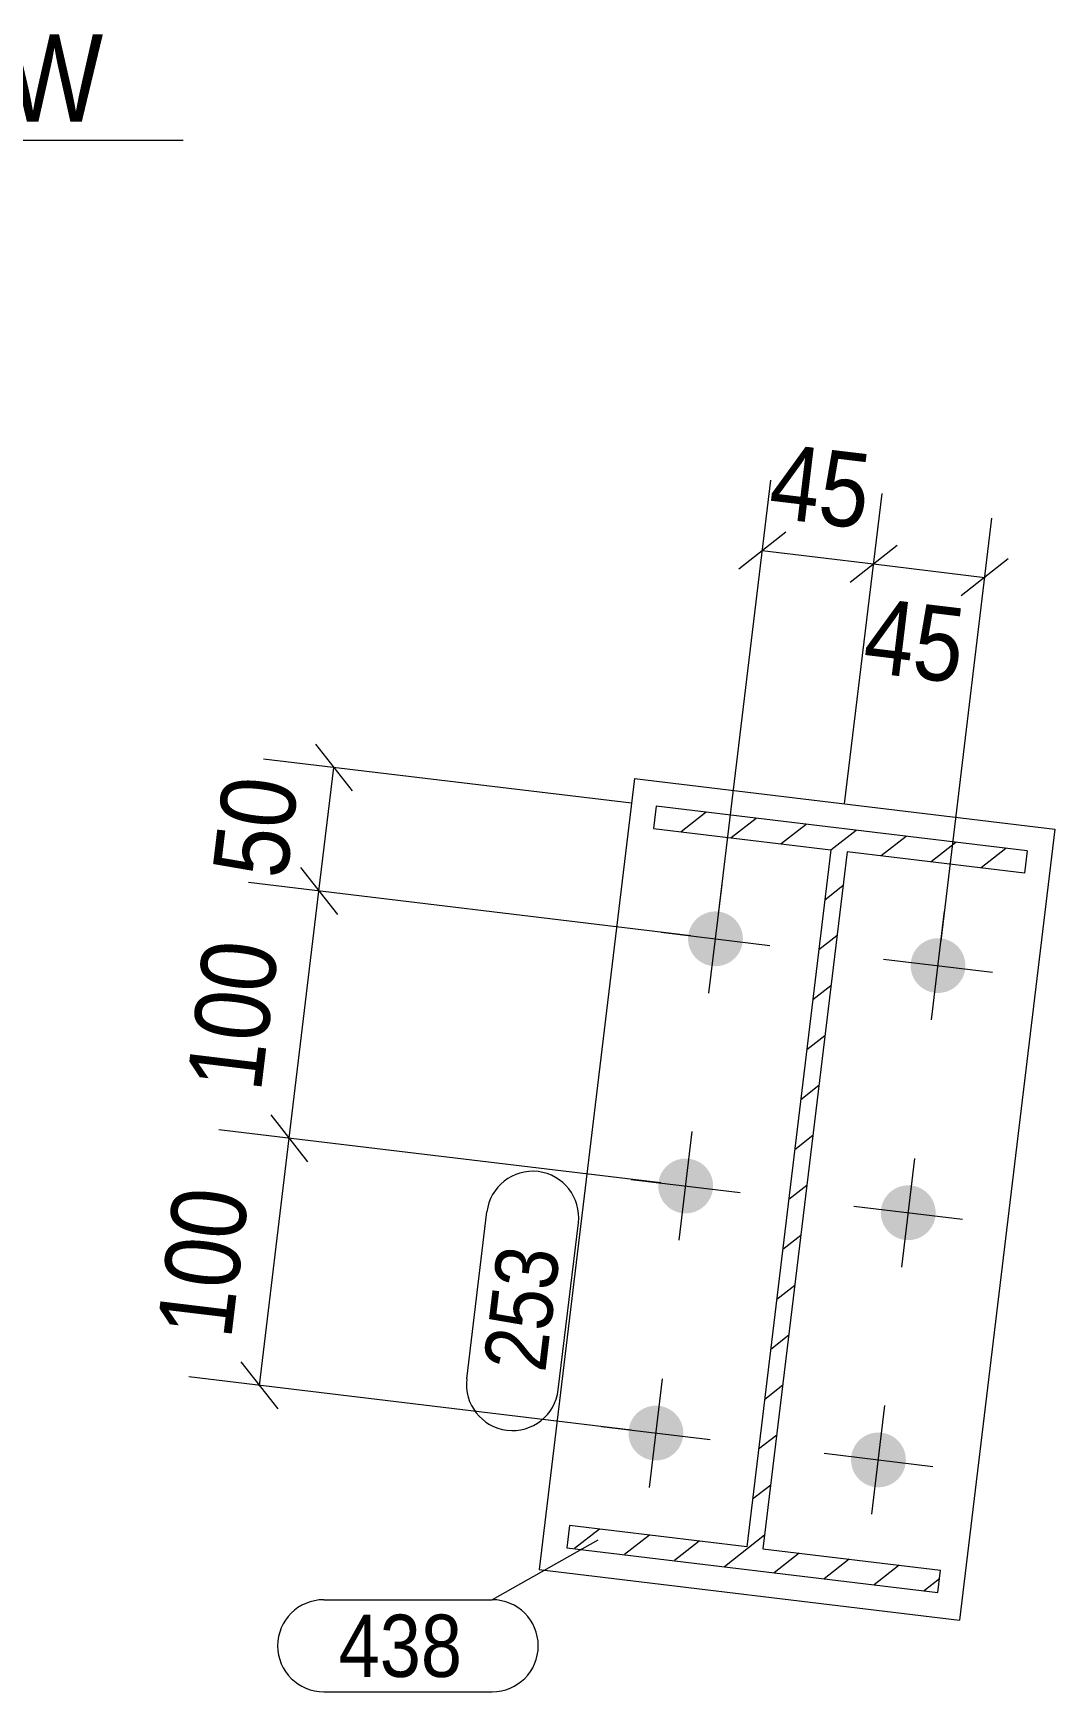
# Model space of a CAD drawing. Header units: millimetres. Extents: x 2 to 579, y 0 to 825.
# Drawn here: x 276.1 to 317.1, y 397 to 463.6 of the extents above; entities that cross this region are included whole.
import ezdxf

# ---------------------------------------------------------------- set-up
doc = ezdxf.new("R2010")
doc.units = ezdxf.units.MM
doc.linetypes.add('XKITLINE00', pattern=[0])
doc.linetypes.add('XKITLINE03', pattern=[6, 3, -1, 1, -1])
for name, color, linetype, lineweight in [('Bolt', 3, 'Continuous', 0), ('Dimensions', 7, 'Continuous', 0), ('OtherObjectType', 7, 'Continuous', 0), ('Part', 2, 'Continuous', 0), ('PartMark', 7, 'Continuous', 0)]:
    doc.layers.add(name, color=color, linetype=linetype, lineweight=lineweight)
doc.styles.add('ARIAL', font='ARIAL.TTF')

# ---------------------------------------------------------------- blocks, each defined once
blk = doc.blocks.new('*A4')
at = {"layer": 'Part', "color": 7, "linetype": 'XKITLINE00', "lineweight": 0}
for p, q in [((303.072, 432.33), (302.071, 431.544)), ((305.079, 432.088), (304.077, 431.302)), ((307.085, 431.846), (306.083, 431.061)), ((309.091, 431.605), (308.081, 430.813)), ((311.097, 431.363), (310.096, 430.577)), ((313.103, 431.121), (312.102, 430.335)), ((315.109, 430.88), (314.108, 430.094)), ((308.563, 429.374), (307.84, 428.806)), ((308.321, 427.368), (307.598, 426.8)), ((308.079, 425.362), (307.356, 424.794)), ((307.838, 423.356), (307.115, 422.788)), ((307.596, 421.35), (306.873, 420.782)), ((307.354, 419.344), (306.631, 418.776)), ((307.113, 417.338), (306.39, 416.77)), ((306.871, 415.332), (306.148, 414.764)), ((306.629, 413.326), (305.906, 412.758)), ((306.388, 411.32), (305.665, 410.752)), ((306.146, 409.314), (305.423, 408.746)), ((305.904, 407.307), (305.181, 406.74)), ((305.663, 405.301), (304.94, 404.734)), ((298.786, 403.536), (297.784, 402.75)), ((300.792, 403.294), (299.79, 402.508)), ((305.421, 403.295), (303.803, 402.025)), ((302.798, 403.052), (301.797, 402.267)), ((306.81, 402.569), (305.809, 401.783)), ((308.816, 402.327), (307.815, 401.542)), ((310.822, 402.086), (309.821, 401.3)), ((312.436, 401.536), (311.827, 401.058))]:
    blk.add_line(p, q, dxfattribs=at)
blk = doc.blocks.new('*A82')
at = {"layer": 'Bolt'}
for points in [[(302.358, 427.407), (302.363, 427.433), (302.367, 427.46), (302.373, 427.486), (302.379, 427.513), (302.386, 427.539), (302.393, 427.565), (302.401, 427.591), (302.41, 427.616), (302.419, 427.641), (302.429, 427.667), (302.44, 427.691), (302.451, 427.716), (302.463, 427.74), (302.475, 427.764), (302.488, 427.788), (302.502, 427.811), (302.516, 427.834), (302.531, 427.857), (302.546, 427.879), (302.561, 427.901), (302.578, 427.923), (302.595, 427.944), (302.612, 427.965), (302.63, 427.985), (302.648, 428.005), (302.667, 428.024), (302.686, 428.043), (302.706, 428.061), (302.726, 428.079), (302.747, 428.097), (302.768, 428.114), (302.789, 428.13), (302.811, 428.146), (302.833, 428.161), (302.856, 428.176), (302.879, 428.19), (302.902, 428.204), (302.926, 428.217), (302.95, 428.23), (302.974, 428.242), (302.998, 428.253), (303.023, 428.264), (303.048, 428.274), (303.073, 428.283), (303.099, 428.292), (303.125, 428.3), (303.15, 428.308), (303.177, 428.315), (303.203, 428.321), (303.229, 428.327), (303.256, 428.332), (303.282, 428.336), (303.309, 428.34), (303.336, 428.343), (303.363, 428.345), (303.39, 428.347), (303.417, 428.348), (303.444, 428.348), (303.471, 428.348), (303.498, 428.347), (303.525, 428.346), (303.552, 428.343), (303.578, 428.341), (303.605, 428.337), (303.632, 428.333), (303.658, 428.328), (303.685, 428.322), (303.711, 428.316), (303.737, 428.309), (303.763, 428.302), (303.789, 428.294), (303.815, 428.285), (303.84, 428.276), (303.865, 428.266), (303.89, 428.255), (303.914, 428.244), (303.939, 428.232), (303.963, 428.22), (303.986, 428.207), (304.01, 428.194), (304.033, 428.179), (304.055, 428.165), (304.078, 428.15), (304.1, 428.134), (304.121, 428.118), (304.142, 428.101), (304.163, 428.083), (304.183, 428.066), (304.203, 428.047), (304.222, 428.029), (304.241, 428.009), (304.26, 427.99), (304.278, 427.969), (304.295, 427.949), (304.312, 427.928), (304.329, 427.906), (304.344, 427.884), (304.36, 427.862), (304.375, 427.84), (304.389, 427.817), (304.402, 427.793), (304.416, 427.77), (304.428, 427.746), (304.44, 427.722), (304.451, 427.697), (304.462, 427.672), (304.472, 427.647), (304.482, 427.622), (304.49, 427.596), (304.499, 427.571), (304.506, 427.545), (304.513, 427.519), (304.519, 427.493), (304.525, 427.466), (304.53, 427.44), (304.534, 427.413), (304.538, 427.386), (304.541, 427.359), (304.544, 427.333), (304.545, 427.306), (304.546, 427.279), (304.547, 427.252), (304.547, 427.225), (304.546, 427.198), (304.544, 427.171), (304.542, 427.144), (304.539, 427.117), (304.535, 427.09), (304.531, 427.063), (304.526, 427.037), (304.521, 427.011), (304.515, 426.984), (304.508, 426.958), (304.5, 426.932), (304.492, 426.906), (304.484, 426.881), (304.474, 426.856), (304.464, 426.83), (304.454, 426.806), (304.443, 426.781), (304.431, 426.757), (304.418, 426.733), (304.405, 426.709), (304.392, 426.686), (304.378, 426.663), (304.363, 426.64), (304.348, 426.618), (304.332, 426.596), (304.316, 426.574), (304.299, 426.553), (304.282, 426.532), (304.264, 426.512), (304.246, 426.492), (304.227, 426.473), (304.208, 426.454), (304.188, 426.436), (304.168, 426.418), (304.147, 426.4), (304.126, 426.383), (304.105, 426.367), (304.083, 426.351), (304.061, 426.336), (304.038, 426.321), (304.015, 426.307), (303.992, 426.293), (303.968, 426.28), (303.944, 426.267), (303.92, 426.255), (303.895, 426.244), (303.871, 426.233), (303.846, 426.223), (303.82, 426.214), (303.795, 426.205), (303.769, 426.197), (303.743, 426.189), (303.717, 426.182), (303.691, 426.176), (303.665, 426.17), (303.638, 426.165), (303.611, 426.161), (303.585, 426.157), (303.558, 426.154), (303.531, 426.152), (303.504, 426.15), (303.477, 426.149), (303.45, 426.148), (303.423, 426.149), (303.396, 426.15), (303.369, 426.151), (303.342, 426.153), (303.315, 426.156), (303.289, 426.16), (303.262, 426.164), (303.235, 426.169), (303.209, 426.175), (303.183, 426.181), (303.156, 426.188), (303.131, 426.195), (303.105, 426.203), (303.079, 426.212), (303.054, 426.221), (303.029, 426.231), (303.004, 426.242), (302.979, 426.253), (302.955, 426.265), (302.931, 426.277), (302.907, 426.29), (302.884, 426.303), (302.861, 426.317), (302.838, 426.332), (302.816, 426.347), (302.794, 426.363), (302.773, 426.379), (302.751, 426.396), (302.731, 426.414), (302.71, 426.431), (302.691, 426.45), (302.671, 426.468), (302.652, 426.488), (302.634, 426.507), (302.616, 426.528), (302.599, 426.548), (302.582, 426.569), (302.565, 426.591), (302.549, 426.613), (302.534, 426.635), (302.519, 426.657), (302.505, 426.68), (302.491, 426.704), (302.478, 426.727), (302.466, 426.751), (302.454, 426.775), (302.442, 426.8), (302.432, 426.825), (302.422, 426.85), (302.412, 426.875), (302.403, 426.9), (302.395, 426.926), (302.388, 426.952), (302.381, 426.978), (302.374, 427.004), (302.369, 427.031), (302.364, 427.057), (302.359, 427.084), (302.356, 427.111), (302.352, 427.138), (302.35, 427.164), (302.348, 427.191), (302.347, 427.218), (302.347, 427.245), (302.347, 427.272), (302.348, 427.299), (302.35, 427.326), (302.352, 427.353), (302.355, 427.38)], [(311.294, 426.33), (311.298, 426.357), (311.303, 426.384), (311.308, 426.41), (311.314, 426.436), (311.321, 426.462), (311.329, 426.488), (311.337, 426.514), (311.346, 426.54), (311.355, 426.565), (311.365, 426.59), (311.375, 426.615), (311.387, 426.64), (311.398, 426.664), (311.411, 426.688), (311.424, 426.712), (311.437, 426.735), (311.451, 426.758), (311.466, 426.781), (311.481, 426.803), (311.497, 426.825), (311.513, 426.846), (311.53, 426.867), (311.547, 426.888), (311.565, 426.908), (311.583, 426.928), (311.602, 426.948), (311.622, 426.967), (311.641, 426.985), (311.661, 427.003), (311.682, 427.02), (311.703, 427.037), (311.724, 427.054), (311.746, 427.07), (311.769, 427.085), (311.791, 427.1), (311.814, 427.114), (311.837, 427.128), (311.861, 427.141), (311.885, 427.153), (311.909, 427.165), (311.934, 427.176), (311.958, 427.187), (311.983, 427.197), (312.009, 427.207), (312.034, 427.216), (312.06, 427.224), (312.086, 427.231), (312.112, 427.238), (312.138, 427.245), (312.165, 427.25), (312.191, 427.255), (312.218, 427.26), (312.245, 427.263), (312.271, 427.266), (312.298, 427.269), (312.325, 427.271), (312.352, 427.272), (312.379, 427.272), (312.406, 427.272), (312.433, 427.271), (312.46, 427.269), (312.487, 427.267), (312.514, 427.264), (312.541, 427.261), (312.567, 427.256), (312.594, 427.252), (312.62, 427.246), (312.647, 427.24), (312.673, 427.233), (312.699, 427.226), (312.724, 427.217), (312.75, 427.209), (312.775, 427.199), (312.8, 427.189), (312.825, 427.179), (312.85, 427.168), (312.874, 427.156), (312.898, 427.144), (312.922, 427.131), (312.945, 427.117), (312.968, 427.103), (312.991, 427.088), (313.013, 427.073), (313.035, 427.057), (313.057, 427.041), (313.078, 427.024), (313.098, 427.007), (313.119, 426.989), (313.138, 426.971), (313.158, 426.952), (313.177, 426.933), (313.195, 426.913), (313.213, 426.893), (313.231, 426.872), (313.248, 426.851), (313.264, 426.83), (313.28, 426.808), (313.295, 426.786), (313.31, 426.763), (313.324, 426.74), (313.338, 426.717), (313.351, 426.693), (313.363, 426.669), (313.375, 426.645), (313.387, 426.621), (313.397, 426.596), (313.407, 426.571), (313.417, 426.546), (313.426, 426.52), (313.434, 426.494), (313.442, 426.468), (313.449, 426.442), (313.455, 426.416), (313.461, 426.39), (313.466, 426.363), (313.47, 426.337), (313.474, 426.31), (313.477, 426.283), (313.479, 426.256), (313.481, 426.229), (313.482, 426.202), (313.482, 426.175), (313.482, 426.148), (313.481, 426.121), (313.479, 426.094), (313.477, 426.067), (313.474, 426.04), (313.471, 426.014), (313.467, 425.987), (313.462, 425.96), (313.456, 425.934), (313.45, 425.908), (313.443, 425.882), (313.436, 425.856), (313.428, 425.83), (313.419, 425.804), (313.41, 425.779), (313.4, 425.754), (313.389, 425.729), (313.378, 425.705), (313.366, 425.68), (313.354, 425.656), (313.341, 425.633), (313.327, 425.609), (313.313, 425.586), (313.299, 425.563), (313.283, 425.541), (313.268, 425.519), (313.251, 425.498), (313.235, 425.477), (313.217, 425.456), (313.199, 425.436), (313.181, 425.416), (313.162, 425.396), (313.143, 425.378), (313.123, 425.359), (313.103, 425.341), (313.082, 425.324), (313.061, 425.307), (313.04, 425.29), (313.018, 425.274), (312.996, 425.259), (312.973, 425.244), (312.95, 425.23), (312.927, 425.216), (312.904, 425.203), (312.88, 425.191), (312.855, 425.179), (312.831, 425.168), (312.806, 425.157), (312.781, 425.147), (312.756, 425.137), (312.73, 425.129), (312.705, 425.12), (312.679, 425.113), (312.653, 425.106), (312.626, 425.099), (312.6, 425.094), (312.573, 425.089), (312.547, 425.084), (312.52, 425.081), (312.493, 425.078), (312.466, 425.075), (312.439, 425.074), (312.412, 425.072), (312.385, 425.072), (312.358, 425.072), (312.331, 425.073), (312.304, 425.075), (312.278, 425.077), (312.251, 425.08), (312.224, 425.083), (312.197, 425.088), (312.171, 425.093), (312.144, 425.098), (312.118, 425.104), (312.092, 425.111), (312.066, 425.119), (312.04, 425.127), (312.015, 425.135), (311.989, 425.145), (311.964, 425.155), (311.939, 425.165), (311.915, 425.176), (311.89, 425.188), (311.866, 425.2), (311.843, 425.213), (311.819, 425.227), (311.796, 425.241), (311.774, 425.256), (311.751, 425.271), (311.729, 425.287), (311.708, 425.303), (311.687, 425.32), (311.666, 425.337), (311.646, 425.355), (311.626, 425.373), (311.607, 425.392), (311.588, 425.411), (311.569, 425.431), (311.551, 425.451), (311.534, 425.472), (311.517, 425.493), (311.501, 425.514), (311.485, 425.536), (311.469, 425.558), (311.455, 425.581), (311.44, 425.604), (311.427, 425.627), (311.414, 425.651), (311.401, 425.675), (311.389, 425.699), (311.378, 425.723), (311.367, 425.748), (311.357, 425.773), (311.348, 425.799), (311.339, 425.824), (311.331, 425.85), (311.323, 425.876), (311.316, 425.902), (311.31, 425.928), (311.304, 425.954), (311.299, 425.981), (311.295, 426.008), (311.291, 426.034), (311.288, 426.061), (311.285, 426.088), (311.284, 426.115), (311.283, 426.142), (311.282, 426.169), (311.283, 426.196), (311.283, 426.223), (311.285, 426.25), (311.287, 426.277), (311.29, 426.304)], [(301.162, 417.479), (301.166, 417.505), (301.171, 417.532), (301.177, 417.558), (301.183, 417.585), (301.19, 417.611), (301.197, 417.637), (301.205, 417.662), (301.214, 417.688), (301.223, 417.713), (301.233, 417.738), (301.244, 417.763), (301.255, 417.788), (301.267, 417.812), (301.279, 417.836), (301.292, 417.86), (301.306, 417.883), (301.32, 417.906), (301.334, 417.929), (301.35, 417.951), (301.365, 417.973), (301.382, 417.995), (301.399, 418.016), (301.416, 418.036), (301.434, 418.057), (301.452, 418.077), (301.471, 418.096), (301.49, 418.115), (301.51, 418.133), (301.53, 418.151), (301.551, 418.169), (301.572, 418.186), (301.593, 418.202), (301.615, 418.218), (301.637, 418.233), (301.66, 418.248), (301.683, 418.262), (301.706, 418.276), (301.73, 418.289), (301.753, 418.301), (301.778, 418.313), (301.802, 418.325), (301.827, 418.335), (301.852, 418.345), (301.877, 418.355), (301.903, 418.364), (301.929, 418.372), (301.954, 418.38), (301.981, 418.387), (302.007, 418.393), (302.033, 418.399), (302.06, 418.404), (302.086, 418.408), (302.113, 418.412), (302.14, 418.415), (302.167, 418.417), (302.194, 418.419), (302.221, 418.42), (302.248, 418.42), (302.275, 418.42), (302.302, 418.419), (302.329, 418.418), (302.356, 418.415), (302.382, 418.412), (302.409, 418.409), (302.436, 418.405), (302.462, 418.4), (302.489, 418.394), (302.515, 418.388), (302.541, 418.381), (302.567, 418.374), (302.593, 418.366), (302.618, 418.357), (302.644, 418.348), (302.669, 418.338), (302.694, 418.327), (302.718, 418.316), (302.743, 418.304), (302.767, 418.292), (302.79, 418.279), (302.814, 418.265), (302.837, 418.251), (302.859, 418.237), (302.882, 418.221), (302.904, 418.206), (302.925, 418.189), (302.946, 418.173), (302.967, 418.155), (302.987, 418.137), (303.007, 418.119), (303.026, 418.1), (303.045, 418.081), (303.064, 418.061), (303.082, 418.041), (303.099, 418.021), (303.116, 417.999), (303.132, 417.978), (303.148, 417.956), (303.164, 417.934), (303.178, 417.911), (303.193, 417.888), (303.206, 417.865), (303.219, 417.842), (303.232, 417.818), (303.244, 417.793), (303.255, 417.769), (303.266, 417.744), (303.276, 417.719), (303.285, 417.694), (303.294, 417.668), (303.303, 417.643), (303.31, 417.617), (303.317, 417.591), (303.323, 417.564), (303.329, 417.538), (303.334, 417.511), (303.338, 417.485), (303.342, 417.458), (303.345, 417.431), (303.348, 417.404), (303.349, 417.377), (303.35, 417.35), (303.351, 417.323), (303.351, 417.296), (303.35, 417.269), (303.348, 417.242), (303.346, 417.216), (303.343, 417.189), (303.339, 417.162), (303.335, 417.135), (303.33, 417.109), (303.325, 417.082), (303.319, 417.056), (303.312, 417.03), (303.304, 417.004), (303.296, 416.978), (303.288, 416.953), (303.278, 416.927), (303.268, 416.902), (303.258, 416.877), (303.247, 416.853), (303.235, 416.828), (303.222, 416.804), (303.209, 416.781), (303.196, 416.757), (303.182, 416.734), (303.167, 416.712), (303.152, 416.689), (303.136, 416.668), (303.12, 416.646), (303.103, 416.625), (303.086, 416.604), (303.068, 416.584), (303.05, 416.564), (303.031, 416.545), (303.012, 416.526), (302.992, 416.507), (302.972, 416.489), (302.951, 416.472), (302.93, 416.455), (302.909, 416.439), (302.887, 416.423), (302.865, 416.407), (302.842, 416.393), (302.819, 416.378), (302.796, 416.365), (302.772, 416.352), (302.748, 416.339), (302.724, 416.327), (302.699, 416.316), (302.675, 416.305), (302.65, 416.295), (302.624, 416.286), (302.599, 416.277), (302.573, 416.269), (302.547, 416.261), (302.521, 416.254), (302.495, 416.248), (302.468, 416.242), (302.442, 416.237), (302.415, 416.233), (302.389, 416.229), (302.362, 416.226), (302.335, 416.223), (302.308, 416.222), (302.281, 416.221), (302.254, 416.22), (302.227, 416.221), (302.2, 416.221), (302.173, 416.223), (302.146, 416.225), (302.119, 416.228), (302.092, 416.232), (302.066, 416.236), (302.039, 416.241), (302.013, 416.246), (301.987, 416.252), (301.96, 416.259), (301.934, 416.267), (301.909, 416.275), (301.883, 416.284), (301.858, 416.293), (301.833, 416.303), (301.808, 416.313), (301.783, 416.325), (301.759, 416.336), (301.735, 416.349), (301.711, 416.362), (301.688, 416.375), (301.665, 416.389), (301.642, 416.404), (301.62, 416.419), (301.598, 416.435), (301.576, 416.451), (301.555, 416.468), (301.535, 416.485), (301.514, 416.503), (301.495, 416.521), (301.475, 416.54), (301.456, 416.56), (301.438, 416.579), (301.42, 416.599), (301.402, 416.62), (301.386, 416.641), (301.369, 416.663), (301.353, 416.684), (301.338, 416.707), (301.323, 416.729), (301.309, 416.752), (301.295, 416.775), (301.282, 416.799), (301.27, 416.823), (301.258, 416.847), (301.246, 416.872), (301.236, 416.896), (301.226, 416.921), (301.216, 416.947), (301.207, 416.972), (301.199, 416.998), (301.191, 417.024), (301.185, 417.05), (301.178, 417.076), (301.173, 417.103), (301.168, 417.129), (301.163, 417.156), (301.159, 417.183), (301.156, 417.209), (301.154, 417.236), (301.152, 417.263), (301.151, 417.29), (301.151, 417.317), (301.151, 417.344), (301.152, 417.371), (301.154, 417.398), (301.156, 417.425), (301.159, 417.452)], [(310.098, 416.402), (310.102, 416.429), (310.107, 416.455), (310.112, 416.482), (310.118, 416.508), (310.125, 416.534), (310.133, 416.56), (310.141, 416.586), (310.149, 416.611), (310.159, 416.637), (310.169, 416.662), (310.179, 416.687), (310.19, 416.711), (310.202, 416.736), (310.215, 416.76), (310.228, 416.783), (310.241, 416.807), (310.255, 416.83), (310.27, 416.852), (310.285, 416.875), (310.301, 416.897), (310.317, 416.918), (310.334, 416.939), (310.351, 416.96), (310.369, 416.98), (310.387, 417), (310.406, 417.019), (310.425, 417.038), (310.445, 417.057), (310.465, 417.075), (310.486, 417.092), (310.507, 417.109), (310.528, 417.125), (310.55, 417.141), (310.572, 417.157), (310.595, 417.171), (310.618, 417.186), (310.641, 417.199), (310.665, 417.212), (310.689, 417.225), (310.713, 417.237), (310.738, 417.248), (310.762, 417.259), (310.787, 417.269), (310.813, 417.278), (310.838, 417.287), (310.864, 417.296), (310.89, 417.303), (310.916, 417.31), (310.942, 417.316), (310.969, 417.322), (310.995, 417.327), (311.022, 417.331), (311.048, 417.335), (311.075, 417.338), (311.102, 417.341), (311.129, 417.342), (311.156, 417.343), (311.183, 417.344), (311.21, 417.344), (311.237, 417.343), (311.264, 417.341), (311.291, 417.339), (311.318, 417.336), (311.345, 417.332), (311.371, 417.328), (311.398, 417.323), (311.424, 417.318), (311.45, 417.312), (311.477, 417.305), (311.503, 417.297), (311.528, 417.289), (311.554, 417.281), (311.579, 417.271), (311.604, 417.261), (311.629, 417.251), (311.654, 417.24), (311.678, 417.228), (311.702, 417.215), (311.726, 417.202), (311.749, 417.189), (311.772, 417.175), (311.795, 417.16), (311.817, 417.145), (311.839, 417.129), (311.86, 417.113), (311.882, 417.096), (311.902, 417.079), (311.923, 417.061), (311.942, 417.043), (311.962, 417.024), (311.981, 417.005), (311.999, 416.985), (312.017, 416.965), (312.035, 416.944), (312.051, 416.923), (312.068, 416.902), (312.084, 416.88), (312.099, 416.858), (312.114, 416.835), (312.128, 416.812), (312.142, 416.789), (312.155, 416.765), (312.167, 416.741), (312.179, 416.717), (312.191, 416.692), (312.201, 416.668), (312.211, 416.643), (312.221, 416.617), (312.23, 416.592), (312.238, 416.566), (312.246, 416.54), (312.252, 416.514), (312.259, 416.488), (312.264, 416.461), (312.269, 416.435), (312.274, 416.408), (312.278, 416.382), (312.281, 416.355), (312.283, 416.328), (312.285, 416.301), (312.286, 416.274), (312.286, 416.247), (312.286, 416.22), (312.285, 416.193), (312.283, 416.166), (312.281, 416.139), (312.278, 416.112), (312.275, 416.085), (312.271, 416.059), (312.266, 416.032), (312.26, 416.006), (312.254, 415.98), (312.247, 415.953), (312.24, 415.927), (312.232, 415.902), (312.223, 415.876), (312.214, 415.851), (312.204, 415.826), (312.193, 415.801), (312.182, 415.776), (312.17, 415.752), (312.158, 415.728), (312.145, 415.704), (312.131, 415.681), (312.117, 415.658), (312.103, 415.635), (312.087, 415.613), (312.072, 415.591), (312.055, 415.57), (312.038, 415.548), (312.021, 415.528), (312.003, 415.507), (311.985, 415.488), (311.966, 415.468), (311.947, 415.449), (311.927, 415.431), (311.907, 415.413), (311.886, 415.395), (311.865, 415.379), (311.844, 415.362), (311.822, 415.346), (311.8, 415.331), (311.777, 415.316), (311.754, 415.302), (311.731, 415.288), (311.707, 415.275), (311.684, 415.263), (311.659, 415.251), (311.635, 415.239), (311.61, 415.229), (311.585, 415.219), (311.56, 415.209), (311.534, 415.2), (311.508, 415.192), (311.483, 415.185), (311.456, 415.178), (311.43, 415.171), (311.404, 415.166), (311.377, 415.161), (311.351, 415.156), (311.324, 415.152), (311.297, 415.149), (311.27, 415.147), (311.243, 415.145), (311.216, 415.144), (311.189, 415.144), (311.162, 415.144), (311.135, 415.145), (311.108, 415.147), (311.081, 415.149), (311.055, 415.152), (311.028, 415.155), (311.001, 415.159), (310.975, 415.164), (310.948, 415.17), (310.922, 415.176), (310.896, 415.183), (310.87, 415.19), (310.844, 415.198), (310.819, 415.207), (310.793, 415.216), (310.768, 415.226), (310.743, 415.237), (310.719, 415.248), (310.694, 415.26), (310.67, 415.272), (310.647, 415.285), (310.623, 415.299), (310.6, 415.313), (310.578, 415.327), (310.555, 415.343), (310.533, 415.358), (310.512, 415.375), (310.491, 415.392), (310.47, 415.409), (310.45, 415.427), (310.43, 415.445), (310.411, 415.464), (310.392, 415.483), (310.373, 415.503), (310.355, 415.523), (310.338, 415.544), (310.321, 415.565), (310.305, 415.586), (310.289, 415.608), (310.273, 415.63), (310.259, 415.653), (310.244, 415.676), (310.231, 415.699), (310.218, 415.723), (310.205, 415.746), (310.193, 415.771), (310.182, 415.795), (310.171, 415.82), (310.161, 415.845), (310.152, 415.87), (310.143, 415.896), (310.134, 415.922), (310.127, 415.947), (310.12, 415.974), (310.114, 416), (310.108, 416.026), (310.103, 416.053), (310.099, 416.079), (310.095, 416.106), (310.092, 416.133), (310.089, 416.16), (310.088, 416.187), (310.087, 416.214), (310.086, 416.241), (310.086, 416.268), (310.087, 416.295), (310.089, 416.322), (310.091, 416.349), (310.094, 416.375)], [(299.966, 407.55), (299.97, 407.577), (299.975, 407.604), (299.981, 407.63), (299.987, 407.656), (299.994, 407.682), (300.001, 407.708), (300.009, 407.734), (300.018, 407.76), (300.027, 407.785), (300.037, 407.81), (300.048, 407.835), (300.059, 407.86), (300.071, 407.884), (300.083, 407.908), (300.096, 407.932), (300.11, 407.955), (300.124, 407.978), (300.138, 408.001), (300.154, 408.023), (300.169, 408.045), (300.186, 408.066), (300.202, 408.087), (300.22, 408.108), (300.238, 408.128), (300.256, 408.148), (300.275, 408.168), (300.294, 408.187), (300.314, 408.205), (300.334, 408.223), (300.355, 408.24), (300.376, 408.257), (300.397, 408.274), (300.419, 408.29), (300.441, 408.305), (300.464, 408.32), (300.487, 408.334), (300.51, 408.348), (300.533, 408.361), (300.557, 408.373), (300.582, 408.385), (300.606, 408.396), (300.631, 408.407), (300.656, 408.417), (300.681, 408.427), (300.707, 408.436), (300.732, 408.444), (300.758, 408.451), (300.784, 408.458), (300.811, 408.465), (300.837, 408.47), (300.864, 408.475), (300.89, 408.48), (300.917, 408.483), (300.944, 408.486), (300.971, 408.489), (300.998, 408.491), (301.025, 408.492), (301.052, 408.492), (301.079, 408.492), (301.106, 408.491), (301.133, 408.489), (301.159, 408.487), (301.186, 408.484), (301.213, 408.481), (301.24, 408.476), (301.266, 408.472), (301.293, 408.466), (301.319, 408.46), (301.345, 408.453), (301.371, 408.446), (301.397, 408.438), (301.422, 408.429), (301.448, 408.419), (301.473, 408.41), (301.498, 408.399), (301.522, 408.388), (301.547, 408.376), (301.571, 408.364), (301.594, 408.351), (301.618, 408.337), (301.641, 408.323), (301.663, 408.308), (301.686, 408.293), (301.708, 408.277), (301.729, 408.261), (301.75, 408.244), (301.771, 408.227), (301.791, 408.209), (301.811, 408.191), (301.83, 408.172), (301.849, 408.153), (301.868, 408.133), (301.886, 408.113), (301.903, 408.092), (301.92, 408.071), (301.936, 408.05), (301.952, 408.028), (301.968, 408.006), (301.982, 407.983), (301.997, 407.96), (302.01, 407.937), (302.023, 407.913), (302.036, 407.889), (302.048, 407.865), (302.059, 407.841), (302.07, 407.816), (302.08, 407.791), (302.089, 407.766), (302.098, 407.74), (302.106, 407.714), (302.114, 407.688), (302.121, 407.662), (302.127, 407.636), (302.133, 407.61), (302.138, 407.583), (302.142, 407.557), (302.146, 407.53), (302.149, 407.503), (302.152, 407.476), (302.153, 407.449), (302.154, 407.422), (302.155, 407.395), (302.154, 407.368), (302.154, 407.341), (302.152, 407.314), (302.15, 407.287), (302.147, 407.26), (302.143, 407.234), (302.139, 407.207), (302.134, 407.181), (302.129, 407.154), (302.123, 407.128), (302.116, 407.102), (302.108, 407.076), (302.1, 407.05), (302.091, 407.024), (302.082, 406.999), (302.072, 406.974), (302.062, 406.949), (302.05, 406.925), (302.039, 406.9), (302.026, 406.876), (302.013, 406.853), (302, 406.829), (301.986, 406.806), (301.971, 406.784), (301.956, 406.761), (301.94, 406.739), (301.924, 406.718), (301.907, 406.697), (301.89, 406.676), (301.872, 406.656), (301.854, 406.636), (301.835, 406.616), (301.815, 406.598), (301.796, 406.579), (301.776, 406.561), (301.755, 406.544), (301.734, 406.527), (301.713, 406.51), (301.691, 406.495), (301.668, 406.479), (301.646, 406.464), (301.623, 406.45), (301.6, 406.436), (301.576, 406.423), (301.552, 406.411), (301.528, 406.399), (301.503, 406.388), (301.479, 406.377), (301.454, 406.367), (301.428, 406.357), (301.403, 406.349), (301.377, 406.34), (301.351, 406.333), (301.325, 406.326), (301.299, 406.319), (301.272, 406.314), (301.246, 406.309), (301.219, 406.304), (301.192, 406.301), (301.166, 406.298), (301.139, 406.295), (301.112, 406.294), (301.085, 406.292), (301.058, 406.292), (301.031, 406.292), (301.004, 406.293), (300.977, 406.295), (300.95, 406.297), (300.923, 406.3), (300.896, 406.304), (300.87, 406.308), (300.843, 406.313), (300.817, 406.318), (300.79, 406.324), (300.764, 406.331), (300.738, 406.339), (300.713, 406.347), (300.687, 406.355), (300.662, 406.365), (300.637, 406.375), (300.612, 406.385), (300.587, 406.396), (300.563, 406.408), (300.539, 406.42), (300.515, 406.433), (300.492, 406.447), (300.469, 406.461), (300.446, 406.476), (300.424, 406.491), (300.402, 406.507), (300.38, 406.523), (300.359, 406.54), (300.339, 406.557), (300.318, 406.575), (300.299, 406.593), (300.279, 406.612), (300.26, 406.631), (300.242, 406.651), (300.224, 406.671), (300.206, 406.692), (300.189, 406.713), (300.173, 406.734), (300.157, 406.756), (300.142, 406.778), (300.127, 406.801), (300.113, 406.824), (300.099, 406.847), (300.086, 406.871), (300.074, 406.895), (300.062, 406.919), (300.05, 406.943), (300.04, 406.968), (300.03, 406.993), (300.02, 407.019), (300.011, 407.044), (300.003, 407.07), (299.995, 407.096), (299.988, 407.122), (299.982, 407.148), (299.976, 407.174), (299.971, 407.201), (299.967, 407.228), (299.963, 407.254), (299.96, 407.281), (299.958, 407.308), (299.956, 407.335), (299.955, 407.362), (299.955, 407.389), (299.955, 407.416), (299.956, 407.443), (299.957, 407.47), (299.96, 407.497), (299.963, 407.524)], [(308.902, 406.474), (308.906, 406.501), (308.911, 406.527), (308.916, 406.554), (308.922, 406.58), (308.929, 406.606), (308.937, 406.632), (308.945, 406.658), (308.953, 406.683), (308.963, 406.709), (308.973, 406.734), (308.983, 406.759), (308.994, 406.783), (309.006, 406.807), (309.019, 406.831), (309.032, 406.855), (309.045, 406.878), (309.059, 406.901), (309.074, 406.924), (309.089, 406.946), (309.105, 406.968), (309.121, 406.99), (309.138, 407.011), (309.155, 407.032), (309.173, 407.052), (309.191, 407.072), (309.21, 407.091), (309.229, 407.11), (309.249, 407.129), (309.269, 407.147), (309.29, 407.164), (309.311, 407.181), (309.332, 407.197), (309.354, 407.213), (309.376, 407.228), (309.399, 407.243), (309.422, 407.258), (309.445, 407.271), (309.469, 407.284), (309.493, 407.297), (309.517, 407.309), (309.542, 407.32), (309.566, 407.331), (309.591, 407.341), (309.617, 407.35), (309.642, 407.359), (309.668, 407.367), (309.694, 407.375), (309.72, 407.382), (309.746, 407.388), (309.772, 407.394), (309.799, 407.399), (309.826, 407.403), (309.852, 407.407), (309.879, 407.41), (309.906, 407.412), (309.933, 407.414), (309.96, 407.415), (309.987, 407.416), (310.014, 407.415), (310.041, 407.414), (310.068, 407.413), (310.095, 407.411), (310.122, 407.408), (310.148, 407.404), (310.175, 407.4), (310.202, 407.395), (310.228, 407.39), (310.254, 407.383), (310.281, 407.377), (310.306, 407.369), (310.332, 407.361), (310.358, 407.352), (310.383, 407.343), (310.408, 407.333), (310.433, 407.322), (310.458, 407.311), (310.482, 407.3), (310.506, 407.287), (310.53, 407.274), (310.553, 407.261), (310.576, 407.247), (310.599, 407.232), (310.621, 407.217), (310.643, 407.201), (310.664, 407.185), (310.686, 407.168), (310.706, 407.151), (310.727, 407.133), (310.746, 407.114), (310.766, 407.096), (310.785, 407.076), (310.803, 407.057), (310.821, 407.036), (310.838, 407.016), (310.855, 406.995), (310.872, 406.973), (310.888, 406.952), (310.903, 406.929), (310.918, 406.907), (310.932, 406.884), (310.946, 406.86), (310.959, 406.837), (310.971, 406.813), (310.983, 406.789), (310.995, 406.764), (311.005, 406.739), (311.015, 406.714), (311.025, 406.689), (311.034, 406.664), (311.042, 406.638), (311.049, 406.612), (311.056, 406.586), (311.063, 406.56), (311.068, 406.533), (311.073, 406.507), (311.078, 406.48), (311.081, 406.453), (311.085, 406.427), (311.087, 406.4), (311.089, 406.373), (311.09, 406.346), (311.09, 406.319), (311.09, 406.292), (311.089, 406.265), (311.087, 406.238), (311.085, 406.211), (311.082, 406.184), (311.079, 406.157), (311.074, 406.131), (311.07, 406.104), (311.064, 406.078), (311.058, 406.051), (311.051, 406.025), (311.044, 405.999), (311.036, 405.974), (311.027, 405.948), (311.018, 405.923), (311.008, 405.898), (310.997, 405.873), (310.986, 405.848), (310.974, 405.824), (310.962, 405.8), (310.949, 405.776), (310.935, 405.753), (310.921, 405.73), (310.906, 405.707), (310.891, 405.685), (310.876, 405.663), (310.859, 405.641), (310.842, 405.62), (310.825, 405.599), (310.807, 405.579), (310.789, 405.559), (310.77, 405.54), (310.751, 405.521), (310.731, 405.503), (310.711, 405.485), (310.69, 405.467), (310.669, 405.45), (310.648, 405.434), (310.626, 405.418), (310.604, 405.403), (310.581, 405.388), (310.558, 405.374), (310.535, 405.36), (310.511, 405.347), (310.487, 405.334), (310.463, 405.323), (310.439, 405.311), (310.414, 405.301), (310.389, 405.29), (310.364, 405.281), (310.338, 405.272), (310.312, 405.264), (310.287, 405.256), (310.26, 405.249), (310.234, 405.243), (310.208, 405.237), (310.181, 405.232), (310.155, 405.228), (310.128, 405.224), (310.101, 405.221), (310.074, 405.219), (310.047, 405.217), (310.02, 405.216), (309.993, 405.216), (309.966, 405.216), (309.939, 405.217), (309.912, 405.218), (309.885, 405.221), (309.859, 405.224), (309.832, 405.227), (309.805, 405.231), (309.779, 405.236), (309.752, 405.242), (309.726, 405.248), (309.7, 405.255), (309.674, 405.262), (309.648, 405.27), (309.622, 405.279), (309.597, 405.288), (309.572, 405.298), (309.547, 405.309), (309.523, 405.32), (309.498, 405.332), (309.474, 405.344), (309.451, 405.357), (309.427, 405.371), (309.404, 405.385), (309.382, 405.399), (309.359, 405.414), (309.337, 405.43), (309.316, 405.447), (309.295, 405.463), (309.274, 405.481), (309.254, 405.498), (309.234, 405.517), (309.215, 405.536), (309.196, 405.555), (309.177, 405.575), (309.159, 405.595), (309.142, 405.615), (309.125, 405.636), (309.108, 405.658), (309.093, 405.68), (309.077, 405.702), (309.062, 405.724), (309.048, 405.747), (309.035, 405.771), (309.021, 405.794), (309.009, 405.818), (308.997, 405.842), (308.986, 405.867), (308.975, 405.892), (308.965, 405.917), (308.955, 405.942), (308.947, 405.968), (308.938, 405.993), (308.931, 406.019), (308.924, 406.045), (308.918, 406.072), (308.912, 406.098), (308.907, 406.124), (308.902, 406.151), (308.899, 406.178), (308.896, 406.205), (308.893, 406.232), (308.892, 406.259), (308.891, 406.286), (308.89, 406.312), (308.89, 406.339), (308.891, 406.366), (308.893, 406.393), (308.895, 406.42), (308.898, 406.447)]]:
    blk.add_hatch(color=3, dxfattribs=at).paths.add_polyline_path(points, flags=17)
at = {"layer": 'Bolt', "color": 3, "linetype": 'XKITLINE00', "lineweight": 0}
for p, q in [((303.184, 425.064), (303.71, 429.433)), ((312.119, 423.988), (312.645, 428.356)), ((301.263, 427.512), (305.631, 426.985)), ((310.198, 426.435), (314.566, 425.909)), ((301.988, 415.136), (302.514, 419.504)), ((310.923, 414.06), (311.449, 418.428)), ((300.067, 417.583), (304.435, 417.057)), ((309.002, 416.507), (313.37, 415.981)), ((300.792, 405.208), (301.318, 409.576)), ((309.727, 404.131), (310.253, 408.5)), ((298.871, 407.655), (303.239, 407.129)), ((307.806, 406.579), (312.174, 406.052))]:
    blk.add_line(p, q, dxfattribs=at)
blk = doc.blocks.new('*A87')
at = {"layer": 'Part', "color": 2, "linetype": 'XKITLINE00', "lineweight": 0}
for p, q in [((301.066, 432.571), (300.959, 431.678)), ((315.959, 430.777), (301.066, 432.571)), ((300.959, 431.678), (308.082, 430.82)), ((308.082, 430.82), (304.709, 402.822)), ((308.728, 430.742), (305.355, 402.744)), ((315.851, 429.884), (308.728, 430.742)), ((315.959, 430.777), (315.851, 429.884)), ((297.586, 403.68), (297.478, 402.787)), ((304.709, 402.822), (297.586, 403.68)), ((297.478, 402.787), (312.371, 400.993)), ((305.355, 402.744), (312.478, 401.886)), ((312.371, 400.993), (312.478, 401.886))]:
    blk.add_line(p, q, dxfattribs=at)
at = {"layer": 'Part', "color": 7, "linetype": 'XKITLINE03', "lineweight": 0}
blk.add_line((306.718, 416.782), (306.718, 416.782), dxfattribs=at)
blk = doc.blocks.new('*A88')
at = {"layer": 'Part', "color": 2, "linetype": 'XKITLINE00', "lineweight": 0}
for p, q in [((300.193, 433.684), (296.366, 401.914)), ((300.193, 433.684), (317.071, 431.651)), ((317.071, 431.651), (313.244, 399.88)), ((296.366, 401.914), (313.244, 399.88))]:
    blk.add_line(p, q, dxfattribs=at)
blk = doc.blocks.new('*A123')
at = {"layer": 'OtherObjectType', "color": 7, "linetype": 'XKITLINE00', "lineweight": 0}
blk.add_line((252.777, 459.328), (282.076, 459.328), dxfattribs=at)
at = {"layer": 'OtherObjectType', "color": 7, "style": 'ARIAL', "width": 0.85}
blk.add_text('FRONT VIEW', height=3.5, dxfattribs=at).set_placement((252.777, 460.078))
blk = doc.blocks.new('*A209')
at = {"layer": 'Dimensions', "color": 7, "linetype": 'XKITLINE00', "lineweight": 0}
for p, q in [((303.566, 428.241), (305.667, 445.674)), ((308.632, 432.667), (310.134, 445.136)), ((306.27, 443.586), (304.382, 442.104)), ((305.326, 442.845), (309.793, 442.307)), ((310.737, 443.047), (308.85, 441.566))]:
    blk.add_line(p, q, dxfattribs=at)
at = {"layer": 'Dimensions', "color": 3}
for p in [(305.326, 442.845), (309.793, 442.307)]:
    blk.add_point(p, dxfattribs=at)
at = {"layer": 'Dimensions', "color": 3, "style": 'ARIAL', "width": 0.85}
blk.add_text('45', height=3, rotation=-6.86976, dxfattribs=at).set_placement((305.512, 444.182))
blk = doc.blocks.new('*A210')
at = {"layer": 'Dimensions', "color": 7, "linetype": 'XKITLINE00', "lineweight": 0}
for p, q in [((308.632, 432.667), (310.081, 444.689)), ((312.502, 427.165), (314.548, 444.151)), ((310.737, 443.047), (308.85, 441.566)), ((315.205, 442.509), (313.317, 441.027)), ((309.793, 442.307), (314.261, 441.768))]:
    blk.add_line(p, q, dxfattribs=at)
at = {"layer": 'Dimensions', "color": 3}
for p in [(309.793, 442.307), (314.261, 441.768)]:
    blk.add_point(p, dxfattribs=at)
at = {"layer": 'Dimensions', "color": 3, "style": 'ARIAL', "width": 0.85}
blk.add_text('45', height=3, rotation=-6.86976, dxfattribs=at).set_placement((309.298, 437.985))
blk = doc.blocks.new('*A211')
at = {"layer": 'Dimensions', "color": 7, "linetype": 'XKITLINE00', "lineweight": 0}
for p, q in [((285.59, 420.182), (287.072, 418.294)), ((301.258, 417.44), (283.502, 419.579)), ((285.135, 409.31), (286.331, 419.238)), ((284.394, 410.254), (285.876, 408.366)), ((300.062, 407.512), (282.306, 409.651))]:
    blk.add_line(p, q, dxfattribs=at)
at = {"layer": 'Dimensions', "color": 3}
for p in [(286.331, 419.238), (285.135, 409.31)]:
    blk.add_point(p, dxfattribs=at)
at = {"layer": 'Dimensions', "color": 3, "style": 'ARIAL', "width": 0.85}
blk.add_text('100', height=3, rotation=83.13045, dxfattribs=at).set_placement((283.994, 411.122))
blk = doc.blocks.new('*A212')
at = {"layer": 'Dimensions', "color": 7, "linetype": 'XKITLINE00', "lineweight": 0}
for p, q in [((286.786, 430.11), (288.268, 428.222)), ((302.454, 427.368), (284.698, 429.507)), ((286.331, 419.238), (287.527, 429.166)), ((285.59, 420.182), (287.072, 418.294)), ((301.258, 417.44), (283.502, 419.579))]:
    blk.add_line(p, q, dxfattribs=at)
at = {"layer": 'Dimensions', "color": 3}
for p in [(287.527, 429.166), (286.331, 419.238)]:
    blk.add_point(p, dxfattribs=at)
at = {"layer": 'Dimensions', "color": 3, "style": 'ARIAL', "width": 0.85}
blk.add_text('100', height=3, rotation=83.13045, dxfattribs=at).set_placement((285.19, 421.05))
blk = doc.blocks.new('*A213')
at = {"layer": 'Dimensions', "color": 7, "linetype": 'XKITLINE00', "lineweight": 0}
for p, q in [((300.074, 432.691), (285.296, 434.471)), ((287.384, 435.074), (288.866, 433.187)), ((287.527, 429.166), (288.125, 434.13)), ((286.786, 430.11), (288.268, 428.222)), ((302.454, 427.368), (284.698, 429.507))]:
    blk.add_line(p, q, dxfattribs=at)
at = {"layer": 'Dimensions', "color": 3}
for p in [(288.125, 434.13), (287.527, 429.166)]:
    blk.add_point(p, dxfattribs=at)
at = {"layer": 'Dimensions', "color": 3, "style": 'ARIAL', "width": 0.85}
blk.add_text('50', height=3, rotation=83.13045, dxfattribs=at).set_placement((286.22, 429.601))
blk = doc.blocks.new('*A214')
at = {"layer": 'PartMark', "color": 7, "linetype": 'XKITLINE00', "lineweight": 0}
for p, q in [((293.46, 409.566), (294.269, 416.28)), ((297.134, 409.123), (297.943, 415.838))]:
    blk.add_line(p, q, dxfattribs=at)
for centre, start, end in [((296.106, 416.059), 353.13065, 173.13065), ((295.297, 409.345), 173.13065, 353.13065)]:
    blk.add_arc(centre, 1.85, start, end, dxfattribs=at)
at = {"layer": 'PartMark', "color": 3, "style": 'ARIAL', "width": 0.85}
blk.add_text('253', height=2.5, rotation=83.13045, dxfattribs=at).set_placement((296.61, 409.791))
blk = doc.blocks.new('*A215')
at = {"layer": 'PartMark', "color": 7, "linetype": 'XKITLINE00', "lineweight": 0}
for p, q in [((298.723, 403.09), (294.481, 400.697)), ((287.718, 400.697), (294.481, 400.697)), ((287.718, 396.997), (294.481, 396.997))]:
    blk.add_line(p, q, dxfattribs=at)
for centre, start, end in [((287.718, 398.847), 90, 270), ((294.481, 398.847), 270, 90)]:
    blk.add_arc(centre, 1.85, start, end, dxfattribs=at)
at = {"layer": 'PartMark', "color": 3, "style": 'ARIAL', "width": 0.85}
blk.add_text('438', height=2.5, dxfattribs=at).set_placement((288.318, 397.597))

msp = doc.modelspace()

# ---------------------------------------------------------------- block references
at = {"lineweight": 0}
for name in ['*A123', '*A209', '*A210', '*A213', '*A88', '*A87', '*A4', '*A212', '*A82', '*A211', '*A214', '*A215']:
    msp.add_blockref(name, (0, 0), dxfattribs=at)

doc.saveas('drawing.dxf')
